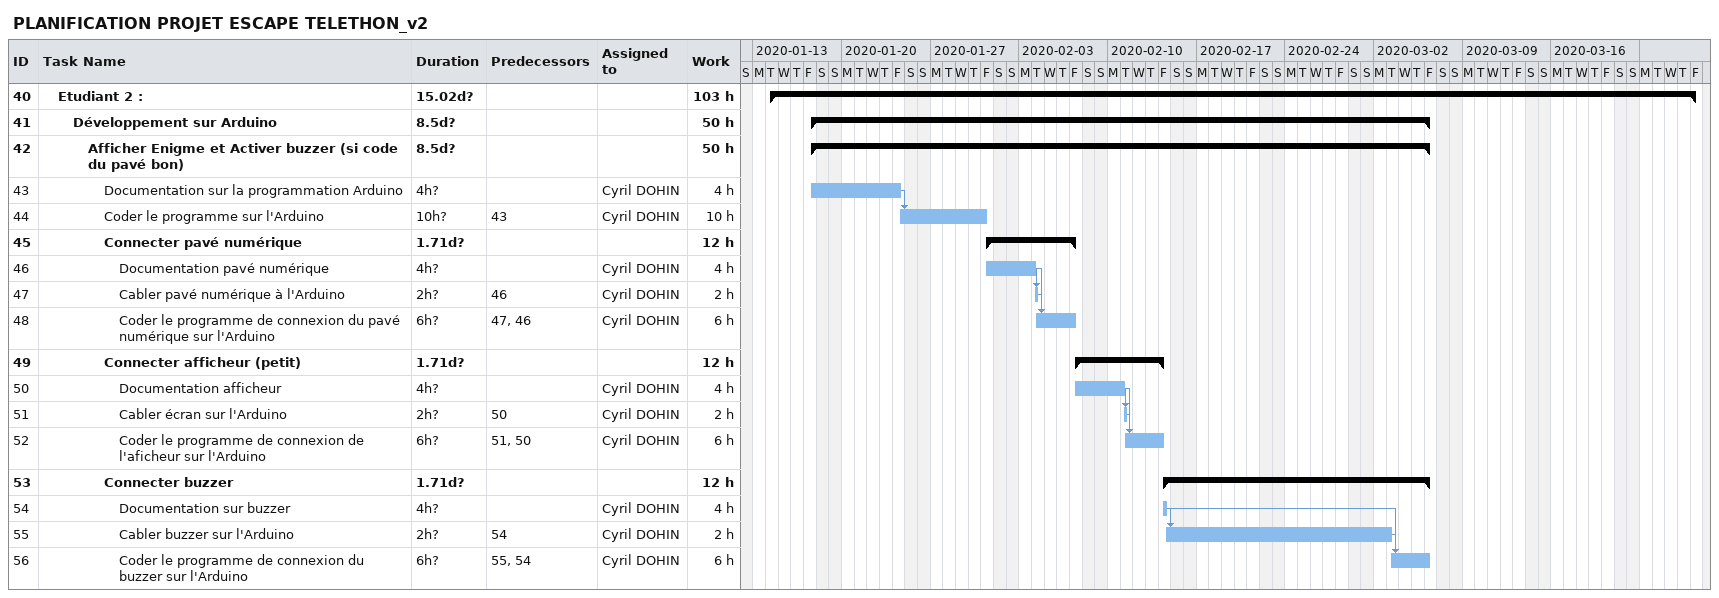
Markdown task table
PLANIFICATION PROJET ESCAPE TELETHON_v2

| ID | Level | Task | Duration | Start | Finish | Predecessors | Resources | Work (h) |
|---|---|---|---|---|---|---|---|---|
| 40 | 2 | **Etudiant 2 :** | 15.02d? | 2020-01-14 | 2020-03-27 |  |  | 103 |
| 41 | 3 | **Développement sur Arduino** | 8.5d? | 2020-01-17 | 2020-03-06 |  |  | 50 |
| 42 | 4 | **Afficher Enigme et Activer buzzer (si code du pavé bon)** | 8.5d? | 2020-01-17 | 2020-03-06 |  |  | 50 |
| 43 | 5 | Documentation sur la programmation Arduino | 4h? | 2020-01-17 | 2020-01-24 |  | Cyril DOHIN | 4 |
| 44 | 5 | Coder le programme sur l'Arduino | 10h? | 2020-01-24 | 2020-01-31 | 43 | Cyril DOHIN | 10 |
| 45 | 5 | **Connecter pavé numérique** | 1.71d? | 2020-01-31 | 2020-02-07 |  |  | 12 |
| 46 | 6 | Documentation pavé numérique | 4h? | 2020-01-31 | 2020-02-04 |  | Cyril DOHIN | 4 |
| 47 | 6 | Cabler pavé numérique à l'Arduino | 2h? | 2020-02-04 | 2020-02-04 | 46 | Cyril DOHIN | 2 |
| 48 | 6 | Coder le programme de connexion du pavé numérique sur l'Arduino | 6h? | 2020-02-04 | 2020-02-07 | 47, 46 | Cyril DOHIN | 6 |
| 49 | 5 | **Connecter afficheur (petit)** | 1.71d? | 2020-02-07 | 2020-02-14 |  |  | 12 |
| 50 | 6 | Documentation afficheur | 4h? | 2020-02-07 | 2020-02-11 |  | Cyril DOHIN | 4 |
| 51 | 6 | Cabler écran sur l'Arduino | 2h? | 2020-02-11 | 2020-02-11 | 50 | Cyril DOHIN | 2 |
| 52 | 6 | Coder le programme de connexion de l'aficheur sur l'Arduino | 6h? | 2020-02-11 | 2020-02-14 | 51, 50 | Cyril DOHIN | 6 |
| 53 | 5 | **Connecter buzzer** | 1.71d? | 2020-02-14 | 2020-03-06 |  |  | 12 |
| 54 | 6 | Documentation sur buzzer | 4h? | 2020-02-14 | 2020-02-14 |  | Cyril DOHIN | 4 |
| 55 | 6 | Cabler buzzer sur l'Arduino | 2h? | 2020-02-14 | 2020-03-03 | 54 | Cyril DOHIN | 2 |
| 56 | 6 | Coder le programme de connexion du buzzer sur l'Arduino | 6h? | 2020-03-03 | 2020-03-06 | 55, 54 | Cyril DOHIN | 6 |
